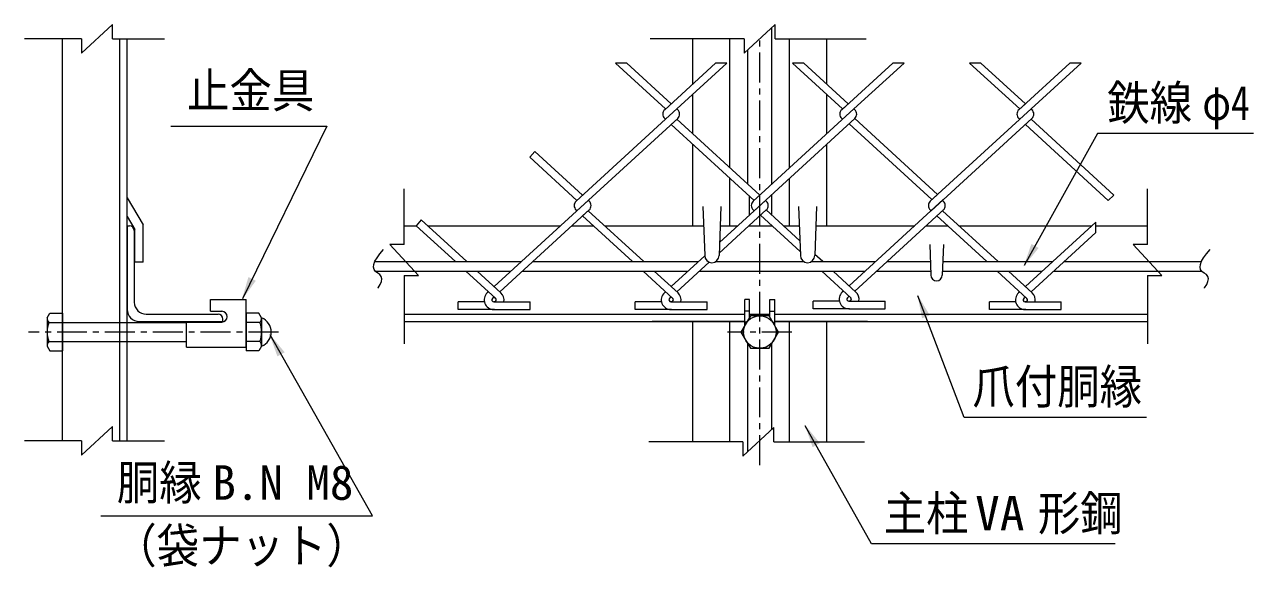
# Model space of a CAD drawing. Units: millimetres, scale not verified. Extents: x -4455 to 4455, y -3150 to 3150.
# Drawn here: x 1432 to 2972, y -297 to 384 of the extents above; entities that cross this region are included whole.
import ezdxf
from ezdxf.enums import TextEntityAlignment as Align

# ---------------------------------------------------------------- set-up
doc = ezdxf.new("R2010")
doc.units = ezdxf.units.MM
doc.header["$LTSCALE"] = 30
doc.linetypes.add('DASHED', pattern=[7.5, 6, -1.5])
doc.linetypes.add('USER1', pattern=[2, 1.25, -0.25, 0.25, -0.25])
doc.layers.add('0-4_7詳細', color=7, linetype='Continuous', lineweight=18)
doc.styles.add('ＭＳ ゴシック', font='')
doc.styles.get('ＭＳ ゴシック').set_extended_font_data('MS Gothic')

msp = doc.modelspace()

# ---------------------------------------------------------------- linework, layer by layer
at = {"layer": '0-4_7詳細', "color": 4}
for p, q in [((1541.98, 383.92), (1503.2, 347.92)), ((1541.98, 365.92), (1541.98, 383.92)), ((2372.81, 383.92), (2334.03, 347.92)), ((2372.81, 365.92), (2372.81, 383.92)), ((1503.2, 365.92), (1431.64, 365.92)), ((1503.2, 365.92), (1503.2, 347.92)), ((1541.98, 365.92), (1607.25, 365.92)), ((2334.03, 365.92), (2216.23, 365.92)), ((2334.03, 365.92), (2334.03, 347.92)), ((2372.81, 365.92), (2486.75, 365.92)), ((1907.71, 107.82), (1907.71, 178.02)), ((2839.51, 107.82), (2839.51, 178.02)), ((1907.71, 107.82), (1889.71, 107.82)), ((1925.71, 69.05), (1889.71, 107.82)), ((2839.51, 107.82), (2821.51, 107.82)), ((2857.51, 69.05), (2821.51, 107.82)), ((1907.71, 69.05), (1907.71, -16.53)), ((1907.71, 69.05), (1925.71, 69.05)), ((2839.51, 69.05), (2839.51, -16.53)), ((2839.51, 69.05), (2857.51, 69.05)), ((1541.98, -120.24), (1503.2, -156.24)), ((1541.98, -138.24), (1541.98, -120.24)), ((2370.94, -121.43), (2332.17, -157.43)), ((2370.94, -139.43), (2370.94, -121.43)), ((1503.2, -138.24), (1431.64, -138.24)), ((1503.2, -138.24), (1503.2, -156.24)), ((1541.98, -138.24), (1607.25, -138.24)), ((2332.17, -139.43), (2214.36, -139.43)), ((2332.17, -139.43), (2332.17, -157.43)), ((2370.94, -139.43), (2484.88, -139.43))]:
    msp.add_line(p, q, dxfattribs=at)
at = {"layer": '0-4_7詳細', "lineweight": 9}
for p, q in [((2368.42, 183.61), (2368.42, 379.85)), ((1479.21, -138.24), (1479.21, 365.92)), ((1551.21, -138.24), (1551.21, 365.92)), ((1560.21, -138.24), (1560.21, 365.92)), ((2269.42, 309.36), (2269.42, 365.92)), ((2315.92, 204.23), (2315.92, 365.92)), ((2390.92, 204.23), (2390.92, 365.92)), ((2437.42, 309.36), (2437.42, 365.92)), ((2338.42, 183.61), (2338.42, 351.99)), ((2269.42, 246.83), (2269.42, 296.34)), ((2437.42, 246.83), (2437.42, 296.34)), ((2269.42, 131.49), (2269.42, 233.81)), ((2437.42, 131.49), (2437.42, 233.81)), ((2315.92, 131.49), (2315.92, 191.2)), ((2390.92, 131.49), (2390.92, 191.2)), ((2368.42, 145.06), (2368.42, 170.59)), ((1560.21, 166.67), (1580.29, 132.65)), ((2282.17, 155.64), (2284.42, 94.14)), ((2304.67, 155.64), (2302.42, 94.14)), ((2340.56, 145.06), (2340.56, 168.62)), ((2402.17, 155.64), (2404.42, 94.14)), ((2424.67, 155.64), (2422.42, 94.14)), ((1560.21, 143.06), (1569.79, 126.83)), ((1560.21, 131.49), (1560.21, 26.49)), ((1560.21, 131.49), (1563.21, 131.49)), ((1569.21, 125.49), (1569.21, 35.49)), ((1580.29, 85.83), (1580.29, 132.65)), ((1907.71, 131.49), (1922.82, 131.49)), ((1937.03, 131.49), (2103.72, 131.49)), ((2117.93, 131.49), (2144.85, 131.49)), ((2159.06, 131.49), (2283.05, 131.49)), ((2303.79, 131.49), (2325.75, 131.49)), ((2339.96, 131.49), (2369.02, 131.49)), ((2383.23, 131.49), (2403.05, 131.49)), ((2423.79, 131.49), (2547.78, 131.49)), ((2561.99, 131.49), (2588.91, 131.49)), ((2603.12, 131.49), (2769.81, 131.49)), ((2774.91, 131.49), (2839.51, 131.49)), ((2566.55, 107.79), (2567.95, 69.6)), ((2583.75, 107.79), (2582.35, 69.6)), ((1870.82, 86.49), (2054.61, 86.49)), ((2068.82, 86.49), (2276.64, 86.49)), ((2298.16, 86.49), (2408.68, 86.49)), ((2418.16, 86.49), (2498.67, 86.49)), ((2512.88, 86.49), (2567.33, 86.49)), ((2582.97, 86.49), (2720.7, 86.49)), ((2734.91, 86.49), (2907.17, 86.49)), ((1871.36, 74.49), (2041.52, 74.49)), ((2055.73, 74.49), (2263.55, 74.49)), ((2277.76, 74.49), (2485.57, 74.49)), ((2499.78, 74.49), (2567.77, 74.49)), ((2582.53, 74.49), (2707.6, 74.49)), ((2721.81, 74.49), (2907.71, 74.49)), ((1664.64, 39.17), (1709.64, 39.17)), ((1664.64, 24.17), (1664.64, 39.17)), ((1709.64, -20.83), (1709.64, 39.17)), ((2334.67, 6.4), (2334.67, 39.17)), ((2366.17, 39.17), (2372.17, 39.17)), ((2366.17, 16.79), (2366.17, 39.17)), ((2372.17, 6.4), (2372.17, 39.17)), ((1460.01, 15.9), (1463.34, 21.66)), ((1460.01, 15.9), (1460.01, -19.62)), ((1463.34, 21.66), (1479.21, 21.66)), ((1479.21, 21.66), (1479.21, -25.38)), ((1584.21, 20.49), (1674.21, 20.49)), ((1664.64, 24.17), (1678.89, 24.17)), ((1725.52, 21.66), (1709.64, 21.66)), ((1709.64, 21.66), (1709.64, -25.38)), ((1728.84, 15.9), (1725.52, 21.66)), ((1728.84, 15.9), (1728.84, -19.62)), ((1907.71, 20.49), (2334.67, 20.49)), ((2340.67, 24.17), (2334.67, 24.17)), ((2340.67, 20.49), (2366.17, 20.49)), ((2366.17, 24.17), (2372.17, 24.17)), ((2372.17, 20.49), (2839.51, 20.49)), ((1462.07, 10.14), (1479.21, 10.14)), ((1560.21, 10.14), (1634.64, 10.14)), ((1575.21, 11.49), (1680.21, 11.49)), ((1634.64, 10.67), (1678.89, 10.67)), ((1634.64, -20.83), (1634.64, 10.67)), ((1680.21, 11.49), (1680.21, 14.49)), ((1726.78, 10.14), (1709.64, 10.14)), ((1907.71, 11.49), (2334.67, 11.49)), ((2334.67, 11.49), (2218.42, 11.49)), ((2334.67, 11.49), (2243.92, 11.49)), ((2269.42, -139.43), (2269.42, 11.49)), ((2315.92, -139.43), (2315.92, 11.49)), ((2337.14, 10.67), (2334.67, 10.67)), ((2369.7, 10.67), (2372.17, 10.67)), ((2372.17, 11.49), (2839.51, 11.49)), ((2462.92, 11.49), (2372.17, 11.49)), ((2488.42, 11.49), (2372.17, 11.49)), ((2390.92, -139.43), (2390.92, 11.49)), ((2437.42, -139.43), (2437.42, 11.49)), ((1462.07, -13.86), (1479.21, -13.86)), ((1560.21, -13.86), (1634.64, -13.86)), ((1726.78, -13.86), (1709.64, -13.86)), ((1460.01, -19.62), (1463.34, -25.38)), ((1463.34, -25.38), (1479.21, -25.38)), ((1634.64, -20.83), (1709.64, -20.83)), ((2338.42, -151.62), (2338.42, -16.62)), ((2368.42, -123.76), (2368.42, -16.62))]:
    msp.add_line(p, q, dxfattribs=at)
at = {"layer": '0-4_7詳細', "color": 1, "linetype": 'USER1'}
for p, q in [((2353.42, -168.74), (2353.42, 367.06)), ((1749.9, -1.86), (1436.61, -1.86)), ((2393.72, -1.86), (2313.07, -1.86))]:
    msp.add_line(p, q, dxfattribs=at)
at = {"layer": '0-4_7詳細', "color": 3}
for p, q in [((2235.3, 278.1), (2172.5, 335.64)), ((2186.71, 335.64), (2172.5, 335.64)), ((2242.41, 284.61), (2186.71, 335.64)), ((2298.1, 335.64), (2234.23, 277.12)), ((2312.31, 335.64), (2235.3, 265.08)), ((2312.31, 335.64), (2298.1, 335.64)), ((2457.33, 278.1), (2394.53, 335.64)), ((2408.74, 335.64), (2394.53, 335.64)), ((2464.43, 284.61), (2408.74, 335.64)), ((2520.13, 335.64), (2456.26, 277.12)), ((2534.34, 335.64), (2471.54, 278.1)), ((2534.34, 335.64), (2520.13, 335.64)), ((2679.36, 278.1), (2616.56, 335.64)), ((2630.77, 335.64), (2616.56, 335.64)), ((2686.46, 284.61), (2630.77, 335.64)), ((2742.16, 335.64), (2678.29, 277.12)), ((2756.37, 335.64), (2693.57, 278.1)), ((2756.37, 335.64), (2742.16, 335.64)), ((2250.58, 277.12), (2249.51, 278.1)), ((2471.54, 278.1), (2345.24, 162.37)), ((2464.43, 284.61), (2456.26, 277.12)), ((2472.61, 277.12), (2471.54, 278.1)), ((2472.61, 277.12), (2471.54, 278.1)), ((2693.57, 278.1), (2567.27, 162.37)), ((2686.46, 284.61), (2678.29, 277.12)), ((2694.64, 277.12), (2693.57, 278.1)), ((2694.64, 277.12), (2693.57, 278.1)), ((2235.3, 265.08), (2123.22, 162.37)), ((2250.58, 266.06), (2124.29, 150.33)), ((2235.3, 265.08), (2234.23, 266.06)), ((2235.3, 265.08), (2234.23, 266.06)), ((2250.58, 266.06), (2242.41, 258.57)), ((2353.42, 169.86), (2249.51, 265.08)), ((2472.61, 266.06), (2346.32, 150.33)), ((2457.33, 265.08), (2456.26, 266.06)), ((2457.33, 265.08), (2456.26, 266.06)), ((2576.52, 170.84), (2472.61, 266.06)), ((2694.64, 266.06), (2568.34, 150.33)), ((2679.36, 265.08), (2678.29, 266.06)), ((2679.36, 265.08), (2678.29, 266.06)), ((2797.48, 169.86), (2693.57, 265.08)), ((2346.32, 163.35), (2242.41, 258.57)), ((2569.41, 164.33), (2465.5, 259.55)), ((2790.37, 163.35), (2686.46, 258.57)), ((2071.45, 224.79), (2065.34, 217.36)), ((2124.29, 163.35), (2065.34, 217.36)), ((2131.39, 169.86), (2071.45, 224.79)), ((2575.45, 169.86), (2567.27, 162.37)), ((2790.37, 163.35), (2797.48, 169.86)), ((2583.62, 164.33), (2465.5, 56.1)), ((2583.62, 162.37), (2582.55, 163.35)), ((2583.62, 162.37), (2582.55, 163.35)), ((1928.93, 138.92), (1922.82, 131.49)), ((1986.14, 86.49), (1928.93, 138.92)), ((2124.29, 150.33), (2123.22, 151.31)), ((2124.29, 150.33), (2123.22, 151.31)), ((2139.57, 151.31), (2131.39, 143.82)), ((2193.96, 86.49), (2131.39, 143.82)), ((2208.17, 86.49), (2138.5, 150.33)), ((2361.6, 151.31), (2302.53, 97.19)), ((2346.32, 150.33), (2345.24, 151.31)), ((2346.32, 150.33), (2345.24, 151.31)), ((2404.23, 99.22), (2354.49, 144.8)), ((2403.74, 112.69), (2361.6, 151.31)), ((2584.69, 152.29), (2472.61, 49.59)), ((2568.34, 150.33), (2567.27, 151.31)), ((2568.34, 150.33), (2567.27, 151.31)), ((2638.02, 86.49), (2575.45, 143.82)), ((2652.23, 86.49), (2582.55, 150.33)), ((1971.93, 86.49), (1922.82, 131.49)), ((2774.91, 136.17), (2686.46, 55.12)), ((2774.91, 123.15), (2774.91, 136.17)), ((2774.91, 123.15), (2693.57, 48.61)), ((2284.43, 93.63), (2242.41, 55.12)), ((2432.34, 86.49), (2422.47, 95.53)), ((2290.08, 85.78), (2249.51, 48.61)), ((2022.44, 40.21), (1985.03, 74.49)), ((2028.92, 47.29), (1999.24, 74.49)), ((2244.46, 40.21), (2207.06, 74.49)), ((2250.95, 47.29), (2221.26, 74.49)), ((2467.56, 41.19), (2431.22, 74.49)), ((2474.05, 48.27), (2445.43, 74.49)), ((2688.52, 40.21), (2651.11, 74.49)), ((2695, 47.29), (2665.32, 74.49)), ((2013.27, 48.61), (2011.84, 47.29)), ((2235.3, 48.61), (2233.86, 47.29)), ((2458.4, 49.59), (2456.96, 48.27)), ((2679.36, 48.61), (2677.92, 47.29)), ((2008.18, 36.04), (1975.38, 36.04)), ((1975.38, 26.44), (1975.38, 36.04)), ((2020.38, 42.1), (2018.32, 40.21)), ((2019.94, 36.04), (2065.38, 36.04)), ((2020.81, 36.04), (2019.94, 36.04)), ((2020.38, 42.1), (2022.43, 40.21)), ((2065.38, 26.44), (2065.38, 36.04)), ((2197.41, 26.44), (2197.41, 36.04)), ((2230.21, 36.04), (2197.41, 36.04)), ((2242.41, 42.1), (2240.35, 40.21)), ((2242.84, 36.04), (2241.97, 36.04)), ((2241.97, 36.04), (2287.41, 36.04)), ((2287.41, 26.44), (2287.41, 36.04)), ((2453.31, 37.02), (2420.5, 37.02)), ((2420.5, 27.42), (2420.5, 37.02)), ((2465.5, 43.08), (2463.45, 41.19)), ((2465.07, 37.02), (2510.5, 37.02)), ((2465.94, 37.02), (2465.07, 37.02)), ((2510.5, 27.42), (2510.5, 37.02)), ((2641.46, 26.44), (2641.46, 36.04)), ((2674.27, 36.04), (2641.46, 36.04)), ((2686.46, 42.1), (2684.4, 40.21)), ((2686.03, 36.04), (2731.46, 36.04)), ((2686.9, 36.04), (2686.03, 36.04)), ((2731.46, 26.44), (2731.46, 36.04)), ((2020.81, 26.44), (1975.38, 26.44)), ((2019.94, 26.44), (2065.38, 26.44)), ((2242.84, 26.44), (2197.41, 26.44)), ((2241.97, 26.44), (2287.41, 26.44)), ((2465.94, 27.42), (2420.5, 27.42)), ((2465.07, 27.42), (2510.5, 27.42)), ((2686.9, 26.44), (2641.46, 26.44)), ((2686.03, 26.44), (2731.46, 26.44))]:
    msp.add_line(p, q, dxfattribs=at)
at = {"layer": '0-4_7詳細', "color": 3, "linetype": 'DASHED'}
for p, q in [((1479.21, 10.14), (1560.21, 10.14)), ((1479.21, -13.86), (1560.21, -13.86))]:
    msp.add_line(p, q, dxfattribs=at)
at = {"layer": '0-4_7詳細', "lineweight": 9}
for points in [[(1615, 256.63), (1810.56, 256.63), (1704.7, 39.7)], [(2972.44, 247.39), (2776.89, 247.39), (2685.02, 81.66)], [(1580.29, 85.83), (1569.79, 85.83), (1569.79, 126.83)], [(2340.67, 16.79), (2340.67, 39.17), (2334.67, 39.17)], [(2838.53, -109.01), (2609.77, -109.01), (2551.85, 43.39)], [(1728.84, -19.62), (1725.52, -25.38), (1709.64, -25.38)], [(2799.06, -267.73), (2493.7, -267.73), (2410.58, -119.36)]]:
    msp.add_lwpolyline(points, dxfattribs=at)
at = {"layer": '0-4_7詳細', "color": 3}
for points in [[(2139.57, 162.37), (2138.5, 163.35), (2020.38, 55.12)], [(2361.6, 162.37), (2360.52, 163.35), (2303.02, 110.66)], [(2139.57, 151.31), (2027.48, 48.61), (2028.92, 47.29)]]:
    msp.add_lwpolyline(points, dxfattribs=at)
at = {"layer": '0-4_7詳細', "color": 4}
for points in [[(1874.55, 53.22), (1874.87, 53.6), (1877.53, 57.8), (1879.09, 61.56), (1879.56, 64.88), (1878.94, 67.75), (1877.22, 70.18), (1874.4, 72.17), (1871.57, 74.18), (1869.82, 76.66), (1869.14, 79.62), (1869.53, 83.05), (1871, 86.96), (1873.54, 91.34), (1877.15, 96.2), (1881.84, 101.53)], [(2910.9, 53.22), (2911.22, 53.6), (2913.88, 57.8), (2915.44, 61.56), (2915.91, 64.88), (2915.29, 67.75), (2913.57, 70.18), (2910.75, 72.17), (2907.92, 74.18), (2906.17, 76.66), (2905.49, 79.62), (2905.88, 83.05), (2907.35, 86.96), (2909.89, 91.34), (2913.5, 96.2), (2918.19, 101.53)], [(1527.05, -232.37), (1867.88, -232.37), (1739.39, -5.45)]]:
    msp.add_lwpolyline(points, dxfattribs=at)
at = {"layer": '0-4_7詳細', "color": 3}
msp.add_lwpolyline([(2329.9, -1.86), (2341.66, -22.23), (2365.18, -22.23), (2376.94, -1.86), (2365.18, 18.51), (2341.66, 18.51)], close=True, dxfattribs=at)
msp.add_circle((2353.42, -1.86), 20.4, dxfattribs=at)
for centre, radius, start, end in [((2239.3, 271.59), 7.5, 132.5, 227.5), ((2245.51, 271.59), 7.5, 312.5, 47.5), ((2461.33, 271.59), 7.5, 132.5, 227.5), ((2467.54, 271.59), 7.5, 312.5, 47.5), ((2683.35, 271.59), 7.5, 132.5, 227.5), ((2689.57, 271.59), 7.5, 312.5, 47.5), ((2128.28, 156.84), 7.5, 132.5, 227.5), ((2134.5, 156.84), 7.5, 312.5, 47.5), ((2350.31, 156.84), 7.5, 132.5, 227.5), ((2356.53, 156.84), 7.5, 312.5, 47.5), ((2572.34, 156.84), 7.5, 132.5, 227.5), ((2578.56, 156.84), 7.5, 312.5, 47.5), ((2019.94, 38.44), 12, 132.5, 270), ((2020.81, 38.44), 12, 348.46304, 47.5), ((2241.97, 38.44), 12, 132.5, 270), ((2242.84, 38.44), 12, 348.46304, 47.5), ((2465.07, 39.42), 12, 132.5, 270), ((2465.94, 39.42), 12, 348.46304, 47.5), ((2686.03, 38.44), 12, 132.5, 270), ((2686.9, 38.44), 12, 348.46304, 47.5), ((2019.94, 38.44), 2.4, 132.5, 270), ((2020.81, 38.44), 2.4, 270, 47.5), ((2241.97, 38.44), 2.4, 132.5, 270), ((2242.84, 38.44), 2.4, 270, 47.5), ((2465.07, 39.42), 2.4, 132.5, 270), ((2465.94, 39.42), 2.4, 270, 47.5), ((2686.03, 38.44), 2.4, 132.5, 270), ((2686.9, 38.44), 2.4, 270, 47.5)]:
    msp.add_arc(centre, radius, start, end, dxfattribs=at)
at = {"layer": '0-4_7詳細', "lineweight": 9}
for centre, radius, start, end in [((1563.21, 125.49), 6, 0, 90), ((2293.42, 94.14), 9, 180, 0), ((2413.42, 94.14), 9, 180, 0), ((2575.15, 69.6), 7.2, 180, 0), ((1584.21, 35.49), 15, 180, 270), ((1469.1, 15.9), 9.09, 180, 219.3382), ((1575.21, 26.49), 15, 180, 270), ((1674.21, 14.49), 6, 0, 90), ((1678.89, 17.42), 6.75, 270, 90), ((1719.76, 15.9), 9.09, 320.6618, 0), ((1721.7, -1.86), 19.14, 291.90813, 68.09187), ((1496.01, -1.86), 36, 160.52878, 199.47122), ((1692.84, -1.86), 36, 340.52878, 19.47122), ((1469.1, -19.62), 9.09, 140.6618, 180), ((1719.76, -19.62), 9.09, 0, 39.3382)]:
    msp.add_arc(centre, radius, start, end, dxfattribs=at)
at = {"layer": '0-4_7詳細'}
for points in [[(2684.05, 79.92), (2694.04, 108.68), (2703.15, 103.63)], [(1703.83, 37.9), (1712.3, 67.15), (1721.66, 62.58)], [(2551.14, 45.26), (2566.67, 19.07), (2556.93, 15.37)], [(2409.6, -117.61), (2428.81, -141.24), (2419.72, -146.33)]]:
    msp.add_solid(points, dxfattribs=at)
at = {"layer": '0-4_7詳細', "color": 4}
msp.add_solid([(1738.4, -3.71), (1757.72, -27.25), (1748.65, -32.38)], dxfattribs=at)

# ---------------------------------------------------------------- texts
at = {"layer": '0-4_7詳細', "color": 3, "style": 'ＭＳ ゴシック'}
for s, width, p in [('止金具', 0.9, (1635.32, 266.53)), ('鉄線', 0.9, (2789.06, 251.12)), ('φ4', 0.8, (2908.44, 251.12)), ('爪付胴縁', 0.9, (2620.05, -104.86)), ('胴縁', 0.9, (1547.36, -225.29)), ('主柱', 0.9, (2508.88, -263.88)), ('VA', 1.05, (2623.48, -263.71)), ('形鋼', 0.9, (2702.1, -263.88)), ('（袋ナット）', 0.9, (1544.14, -304.51))]:
    msp.add_text(s, height=43.33, dxfattribs=dict(at, width=width)).set_placement(p, align=Align.BOTTOM_LEFT)
msp.add_text('B.N M8', height=43.33, dxfattribs=at).set_placement((1667.07, -225.29), align=Align.BOTTOM_LEFT)

doc.saveas('drawing.dxf')
